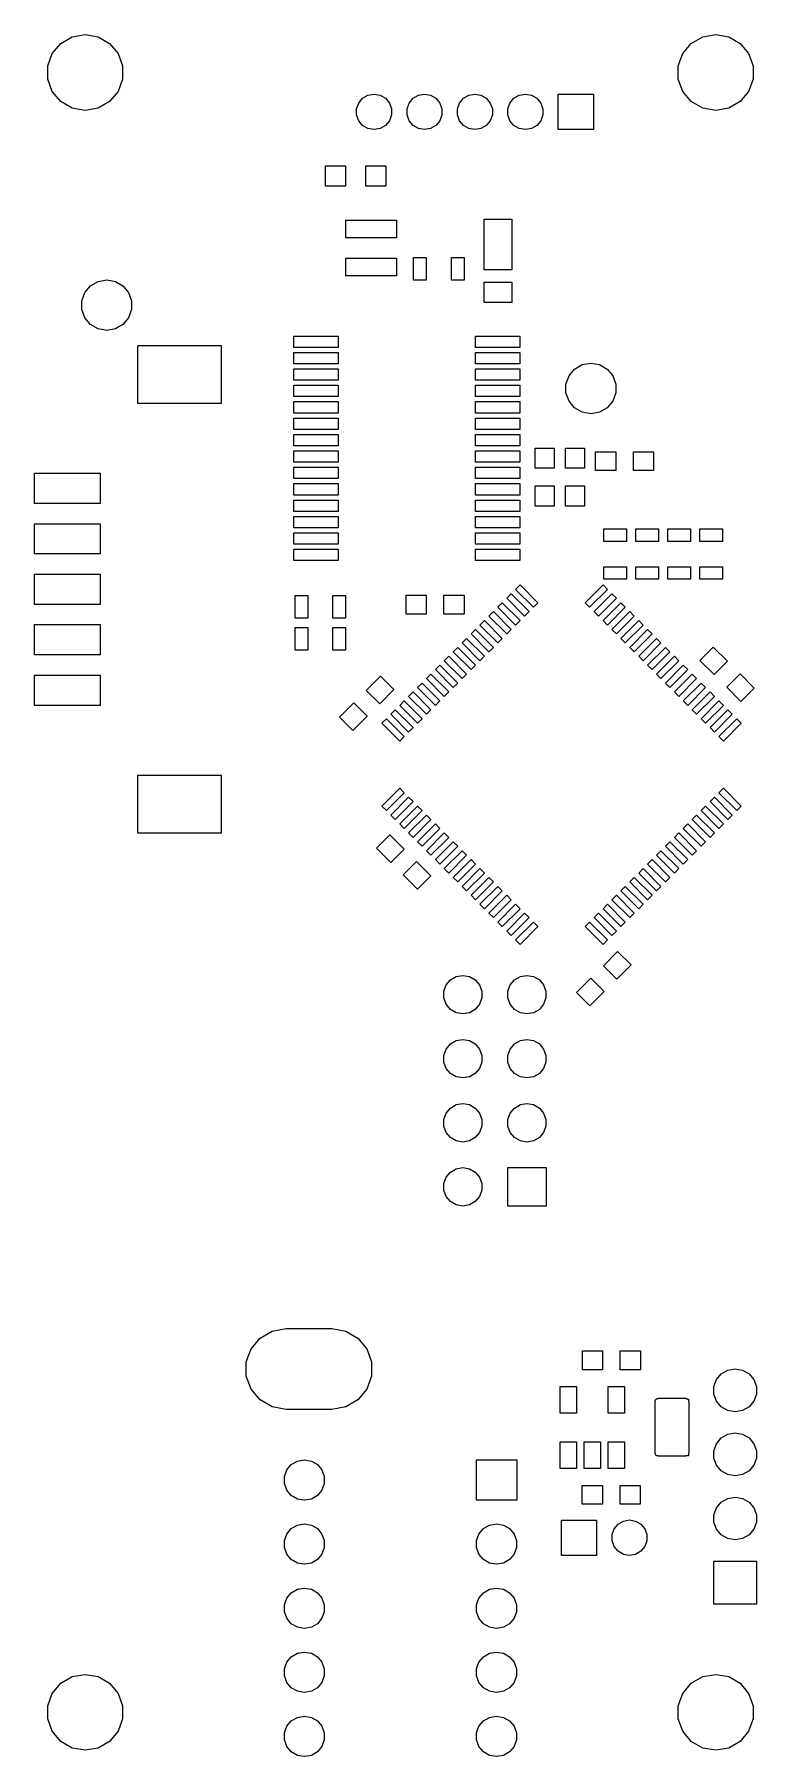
# Model space of a CAD drawing. Extents: x 100.5 to 129.1, y -169.3 to -101.
import ezdxf

# ---------------------------------------------------------------- set-up
doc = ezdxf.new("R2010")
doc.units = 0
doc.header["$MEASUREMENT"] = 0
doc.layers.add('BLACK', color=7, linetype='CONTINUOUS')

msp = doc.modelspace()

# ---------------------------------------------------------------- linework, layer by layer
at = {"layer": 'Black'}
for p, q in [((101.985, -101.085), (102.5, -100.994)), ((102.5, -100.994), (103.015, -101.085)), ((126.985, -101.085), (127.5, -100.994)), ((127.5, -100.994), (128.015, -101.085)), ((101.196, -101.747), (101.532, -101.347)), ((101.532, -101.347), (101.985, -101.085)), ((103.015, -101.085), (103.468, -101.347)), ((103.468, -101.347), (103.804, -101.747)), ((126.196, -101.747), (126.532, -101.347)), ((126.532, -101.347), (126.985, -101.085)), ((128.015, -101.085), (128.468, -101.347)), ((128.468, -101.347), (128.804, -101.747)), ((101.017, -102.239), (101.196, -101.747)), ((101.017, -102.761), (101.017, -102.239)), ((103.804, -101.747), (103.983, -102.239)), ((103.983, -102.239), (103.983, -102.761)), ((126.017, -102.239), (126.196, -101.747)), ((126.017, -102.761), (126.017, -102.239)), ((128.804, -101.747), (128.983, -102.239)), ((128.983, -102.239), (128.983, -102.761)), ((101.196, -103.253), (101.017, -102.761)), ((103.983, -102.761), (103.804, -103.253)), ((126.196, -103.253), (126.017, -102.761)), ((128.983, -102.761), (128.804, -103.253)), ((101.532, -103.653), (101.196, -103.253)), ((101.985, -103.915), (101.532, -103.653)), ((103.468, -103.653), (103.015, -103.915)), ((103.804, -103.253), (103.468, -103.653)), ((113.261, -103.942), (113.344, -103.713)), ((113.344, -103.713), (113.501, -103.526)), ((113.501, -103.526), (113.713, -103.404)), ((113.713, -103.404), (113.953, -103.361)), ((113.953, -103.361), (114.193, -103.404)), ((114.193, -103.404), (114.405, -103.526)), ((114.405, -103.526), (114.562, -103.713)), ((114.562, -103.713), (114.645, -103.942)), ((115.261, -103.942), (115.344, -103.713)), ((115.344, -103.713), (115.501, -103.526)), ((115.501, -103.526), (115.713, -103.404)), ((115.713, -103.404), (115.953, -103.361)), ((115.953, -103.361), (116.193, -103.404)), ((116.193, -103.404), (116.405, -103.526)), ((116.405, -103.526), (116.562, -103.713)), ((116.562, -103.713), (116.645, -103.942)), ((117.261, -103.942), (117.344, -103.713)), ((117.344, -103.713), (117.501, -103.526)), ((117.501, -103.526), (117.713, -103.404)), ((117.713, -103.404), (117.953, -103.361)), ((117.953, -103.361), (118.193, -103.404)), ((118.193, -103.404), (118.405, -103.526)), ((118.405, -103.526), (118.562, -103.713)), ((118.562, -103.713), (118.645, -103.942)), ((119.261, -103.942), (119.344, -103.713)), ((119.344, -103.713), (119.501, -103.526)), ((119.501, -103.526), (119.713, -103.404)), ((119.713, -103.404), (119.953, -103.361)), ((119.953, -103.361), (120.193, -103.404)), ((120.193, -103.404), (120.405, -103.526)), ((120.405, -103.526), (120.562, -103.713)), ((120.562, -103.713), (120.645, -103.942)), ((121.253, -104.764), (121.253, -103.364)), ((121.253, -103.364), (122.653, -103.364)), ((122.653, -103.364), (122.653, -104.764)), ((126.532, -103.653), (126.196, -103.253)), ((126.985, -103.915), (126.532, -103.653)), ((128.468, -103.653), (128.015, -103.915)), ((128.804, -103.253), (128.468, -103.653)), ((102.5, -104.006), (101.985, -103.915)), ((103.015, -103.915), (102.5, -104.006)), ((113.261, -104.186), (113.261, -103.942)), ((113.344, -104.415), (113.261, -104.186)), ((113.501, -104.602), (113.344, -104.415)), ((114.562, -104.415), (114.405, -104.602)), ((114.645, -104.186), (114.562, -104.415)), ((114.645, -103.942), (114.645, -104.186)), ((115.261, -104.186), (115.261, -103.942)), ((115.344, -104.415), (115.261, -104.186)), ((115.501, -104.602), (115.344, -104.415)), ((116.562, -104.415), (116.405, -104.602)), ((116.645, -104.186), (116.562, -104.415)), ((116.645, -103.942), (116.645, -104.186)), ((117.261, -104.186), (117.261, -103.942)), ((117.344, -104.415), (117.261, -104.186)), ((117.501, -104.602), (117.344, -104.415)), ((118.562, -104.415), (118.405, -104.602)), ((118.645, -104.186), (118.562, -104.415)), ((118.645, -103.942), (118.645, -104.186)), ((119.261, -104.186), (119.261, -103.942)), ((119.344, -104.415), (119.261, -104.186)), ((119.501, -104.602), (119.344, -104.415)), ((120.562, -104.415), (120.405, -104.602)), ((120.645, -104.186), (120.562, -104.415)), ((120.645, -103.942), (120.645, -104.186)), ((127.5, -104.006), (126.985, -103.915)), ((128.015, -103.915), (127.5, -104.006)), ((113.713, -104.724), (113.501, -104.602)), ((113.953, -104.767), (113.713, -104.724)), ((114.193, -104.724), (113.953, -104.767)), ((114.405, -104.602), (114.193, -104.724)), ((115.713, -104.724), (115.501, -104.602)), ((115.953, -104.767), (115.713, -104.724)), ((116.193, -104.724), (115.953, -104.767)), ((116.405, -104.602), (116.193, -104.724)), ((117.713, -104.724), (117.501, -104.602)), ((117.953, -104.767), (117.713, -104.724)), ((118.193, -104.724), (117.953, -104.767)), ((118.405, -104.602), (118.193, -104.724)), ((119.713, -104.724), (119.501, -104.602)), ((119.953, -104.767), (119.713, -104.724)), ((120.193, -104.724), (119.953, -104.767)), ((120.405, -104.602), (120.193, -104.724)), ((122.653, -104.764), (121.253, -104.764)), ((112.022, -107.004), (112.022, -106.204)), ((112.022, -106.204), (112.822, -106.204)), ((112.822, -106.204), (112.822, -107.004)), ((113.622, -107.004), (113.622, -106.204)), ((113.622, -106.204), (114.422, -106.204)), ((114.422, -106.204), (114.422, -107.004)), ((112.822, -107.004), (112.022, -107.004)), ((114.422, -107.004), (113.622, -107.004)), ((112.84, -109.061), (112.84, -108.361)), ((112.84, -108.361), (114.84, -108.361)), ((114.84, -108.361), (114.84, -109.061)), ((118.323, -110.319), (118.323, -108.319)), ((118.323, -108.319), (119.423, -108.319)), ((119.423, -108.319), (119.423, -110.319)), ((114.84, -109.061), (112.84, -109.061)), ((112.84, -110.561), (112.84, -109.861)), ((112.84, -109.861), (114.84, -109.861)), ((114.84, -109.861), (114.84, -110.561)), ((115.524, -110.737), (115.524, -109.837)), ((115.524, -109.837), (116.024, -109.837)), ((116.024, -109.837), (116.024, -110.737)), ((117.024, -110.737), (117.024, -109.837)), ((117.024, -109.837), (117.524, -109.837)), ((117.524, -109.837), (117.524, -110.737)), ((114.84, -110.561), (112.84, -110.561)), ((119.423, -110.319), (118.323, -110.319)), ((102.364, -111.551), (102.484, -111.223)), ((102.484, -111.223), (102.708, -110.956)), ((102.708, -110.956), (103.01, -110.782)), ((103.01, -110.782), (103.353, -110.721)), ((103.353, -110.721), (103.696, -110.782)), ((103.696, -110.782), (103.998, -110.956)), ((103.998, -110.956), (104.222, -111.223)), ((104.222, -111.223), (104.342, -111.551)), ((116.024, -110.737), (115.524, -110.737)), ((117.524, -110.737), (117.024, -110.737)), ((118.323, -111.619), (118.323, -110.819)), ((118.323, -110.819), (119.423, -110.819)), ((119.423, -110.819), (119.423, -111.619)), ((102.364, -111.899), (102.364, -111.551)), ((102.484, -112.227), (102.364, -111.899)), ((104.342, -111.899), (104.222, -112.227)), ((104.342, -111.551), (104.342, -111.899)), ((119.423, -111.619), (118.323, -111.619)), ((102.708, -112.494), (102.484, -112.227)), ((103.01, -112.668), (102.708, -112.494)), ((103.998, -112.494), (103.696, -112.668)), ((104.222, -112.227), (103.998, -112.494)), ((103.353, -112.729), (103.01, -112.668)), ((103.696, -112.668), (103.353, -112.729)), ((110.779, -113.399), (110.779, -112.949)), ((110.779, -112.949), (112.529, -112.949)), ((112.529, -112.949), (112.529, -113.399)), ((117.979, -113.399), (117.979, -112.949)), ((117.979, -112.949), (119.729, -112.949)), ((119.729, -112.949), (119.729, -113.399)), ((104.587, -115.617), (104.587, -113.317)), ((104.587, -113.317), (107.887, -113.317)), ((107.887, -113.317), (107.887, -115.617)), ((112.529, -113.399), (110.779, -113.399)), ((110.779, -114.049), (110.779, -113.599)), ((110.779, -113.599), (112.529, -113.599)), ((112.529, -113.599), (112.529, -114.049)), ((119.729, -113.399), (117.979, -113.399)), ((117.979, -114.049), (117.979, -113.599)), ((117.979, -113.599), (119.729, -113.599)), ((119.729, -113.599), (119.729, -114.049)), ((112.529, -114.049), (110.779, -114.049)), ((110.779, -114.699), (110.779, -114.249)), ((110.779, -114.249), (112.529, -114.249)), ((112.529, -114.249), (112.529, -114.699)), ((119.729, -114.049), (117.979, -114.049)), ((117.979, -114.699), (117.979, -114.249)), ((117.979, -114.249), (119.729, -114.249)), ((119.729, -114.249), (119.729, -114.699)), ((121.564, -114.851), (121.684, -114.523)), ((121.684, -114.523), (121.908, -114.256)), ((121.908, -114.256), (122.21, -114.082)), ((122.21, -114.082), (122.553, -114.021)), ((122.553, -114.021), (122.896, -114.082)), ((122.896, -114.082), (123.198, -114.256)), ((123.198, -114.256), (123.422, -114.523)), ((123.422, -114.523), (123.542, -114.851)), ((112.529, -114.699), (110.779, -114.699)), ((110.779, -115.349), (110.779, -114.899)), ((110.779, -114.899), (112.529, -114.899)), ((112.529, -115.349), (110.779, -115.349)), ((112.529, -114.899), (112.529, -115.349)), ((119.729, -114.699), (117.979, -114.699)), ((117.979, -115.349), (117.979, -114.899)), ((117.979, -114.899), (119.729, -114.899)), ((119.729, -115.349), (117.979, -115.349)), ((119.729, -114.899), (119.729, -115.349)), ((121.564, -115.199), (121.564, -114.851)), ((121.684, -115.527), (121.564, -115.199)), ((123.542, -115.199), (123.422, -115.527)), ((123.542, -114.851), (123.542, -115.199)), ((107.887, -115.617), (104.587, -115.617)), ((110.779, -115.999), (110.779, -115.549)), ((110.779, -115.549), (112.529, -115.549)), ((112.529, -115.999), (110.779, -115.999)), ((112.529, -115.549), (112.529, -115.999)), ((117.979, -115.999), (117.979, -115.549)), ((117.979, -115.549), (119.729, -115.549)), ((119.729, -115.999), (117.979, -115.999)), ((119.729, -115.549), (119.729, -115.999)), ((121.908, -115.794), (121.684, -115.527)), ((122.21, -115.968), (121.908, -115.794)), ((122.553, -116.029), (122.21, -115.968)), ((122.896, -115.968), (122.553, -116.029)), ((123.198, -115.794), (122.896, -115.968)), ((123.422, -115.527), (123.198, -115.794)), ((110.779, -116.649), (110.779, -116.199)), ((110.779, -116.199), (112.529, -116.199)), ((112.529, -116.649), (110.779, -116.649)), ((112.529, -116.199), (112.529, -116.649)), ((117.979, -116.649), (117.979, -116.199)), ((117.979, -116.199), (119.729, -116.199)), ((119.729, -116.649), (117.979, -116.649)), ((119.729, -116.199), (119.729, -116.649)), ((110.779, -117.299), (110.779, -116.849)), ((110.779, -116.849), (112.529, -116.849)), ((112.529, -117.299), (110.779, -117.299)), ((112.529, -116.849), (112.529, -117.299)), ((117.979, -117.299), (117.979, -116.849)), ((117.979, -116.849), (119.729, -116.849)), ((119.729, -117.299), (117.979, -117.299)), ((119.729, -116.849), (119.729, -117.299)), ((120.34, -118.192), (120.34, -117.392)), ((120.34, -117.392), (121.09, -117.392)), ((121.09, -117.392), (121.09, -118.192)), ((121.546, -118.192), (121.546, -117.392)), ((121.546, -117.392), (122.296, -117.392)), ((122.296, -117.392), (122.296, -118.192)), ((110.779, -117.949), (110.779, -117.499)), ((110.779, -117.499), (112.529, -117.499)), ((112.529, -117.949), (110.779, -117.949)), ((112.529, -117.499), (112.529, -117.949)), ((117.979, -117.949), (117.979, -117.499)), ((117.979, -117.499), (119.729, -117.499)), ((119.729, -117.949), (117.979, -117.949)), ((119.729, -117.499), (119.729, -117.949)), ((122.74, -118.282), (122.74, -117.532)), ((122.74, -117.532), (123.54, -117.532)), ((123.54, -117.532), (123.54, -118.282)), ((124.24, -118.282), (124.24, -117.532)), ((124.24, -117.532), (125.04, -117.532)), ((125.04, -117.532), (125.04, -118.282)), ((100.487, -119.587), (100.487, -118.387)), ((100.487, -118.387), (103.087, -118.387)), ((103.087, -118.387), (103.087, -119.587)), ((110.779, -118.599), (110.779, -118.149)), ((110.779, -118.149), (112.529, -118.149)), ((112.529, -118.599), (110.779, -118.599)), ((112.529, -118.149), (112.529, -118.599)), ((117.979, -118.599), (117.979, -118.149)), ((117.979, -118.149), (119.729, -118.149)), ((119.729, -118.599), (117.979, -118.599)), ((119.729, -118.149), (119.729, -118.599)), ((121.09, -118.192), (120.34, -118.192)), ((122.296, -118.192), (121.546, -118.192)), ((123.54, -118.282), (122.74, -118.282)), ((125.04, -118.282), (124.24, -118.282)), ((110.779, -119.249), (110.779, -118.799)), ((110.779, -118.799), (112.529, -118.799)), ((112.529, -119.249), (110.779, -119.249)), ((110.779, -119.899), (110.779, -119.449)), ((110.779, -119.449), (112.529, -119.449)), ((112.529, -118.799), (112.529, -119.249)), ((112.529, -119.449), (112.529, -119.899)), ((117.979, -119.249), (117.979, -118.799)), ((117.979, -118.799), (119.729, -118.799)), ((119.729, -119.249), (117.979, -119.249)), ((117.979, -119.899), (117.979, -119.449)), ((117.979, -119.449), (119.729, -119.449)), ((119.729, -118.799), (119.729, -119.249)), ((119.729, -119.449), (119.729, -119.899)), ((120.34, -119.692), (120.34, -118.892)), ((120.34, -118.892), (121.09, -118.892)), ((121.09, -118.892), (121.09, -119.692)), ((121.546, -119.692), (121.546, -118.892)), ((121.546, -118.892), (122.296, -118.892)), ((122.296, -118.892), (122.296, -119.692)), ((103.087, -119.587), (100.487, -119.587)), ((112.529, -119.899), (110.779, -119.899)), ((110.779, -120.549), (110.779, -120.099)), ((110.779, -120.099), (112.529, -120.099)), ((112.529, -120.099), (112.529, -120.549)), ((119.729, -119.899), (117.979, -119.899)), ((117.979, -120.549), (117.979, -120.099)), ((117.979, -120.099), (119.729, -120.099)), ((119.729, -120.099), (119.729, -120.549)), ((121.09, -119.692), (120.34, -119.692)), ((122.296, -119.692), (121.546, -119.692)), ((100.487, -121.587), (100.487, -120.387)), ((100.487, -120.387), (103.087, -120.387)), ((103.087, -120.387), (103.087, -121.587)), ((112.529, -120.549), (110.779, -120.549)), ((110.779, -121.199), (110.779, -120.749)), ((110.779, -120.749), (112.529, -120.749)), ((112.529, -120.749), (112.529, -121.199)), ((119.729, -120.549), (117.979, -120.549)), ((117.979, -121.199), (117.979, -120.749)), ((117.979, -120.749), (119.729, -120.749)), ((119.729, -120.749), (119.729, -121.199)), ((123.059, -121.09), (123.059, -120.59)), ((123.059, -120.59), (123.959, -120.59)), ((123.959, -120.59), (123.959, -121.09)), ((124.329, -121.09), (124.329, -120.59)), ((124.329, -120.59), (125.229, -120.59)), ((125.229, -120.59), (125.229, -121.09)), ((125.599, -121.09), (125.599, -120.59)), ((125.599, -120.59), (126.499, -120.59)), ((126.499, -120.59), (126.499, -121.09)), ((126.869, -121.09), (126.869, -120.59)), ((126.869, -120.59), (127.769, -120.59)), ((127.769, -120.59), (127.769, -121.09)), ((112.529, -121.199), (110.779, -121.199)), ((110.779, -121.849), (110.779, -121.399)), ((110.779, -121.399), (112.529, -121.399)), ((112.529, -121.399), (112.529, -121.849)), ((119.729, -121.199), (117.979, -121.199)), ((117.979, -121.849), (117.979, -121.399)), ((117.979, -121.399), (119.729, -121.399)), ((119.729, -121.399), (119.729, -121.849)), ((123.959, -121.09), (123.059, -121.09)), ((125.229, -121.09), (124.329, -121.09)), ((126.499, -121.09), (125.599, -121.09)), ((127.769, -121.09), (126.869, -121.09)), ((103.087, -121.587), (100.487, -121.587)), ((112.529, -121.849), (110.779, -121.849)), ((119.729, -121.849), (117.979, -121.849)), ((123.059, -122.59), (123.059, -122.09)), ((123.059, -122.09), (123.959, -122.09)), ((123.959, -122.09), (123.959, -122.59)), ((124.329, -122.59), (124.329, -122.09)), ((124.329, -122.09), (125.229, -122.09)), ((125.229, -122.09), (125.229, -122.59)), ((125.599, -122.59), (125.599, -122.09)), ((125.599, -122.09), (126.499, -122.09)), ((126.499, -122.09), (126.499, -122.59)), ((126.869, -122.59), (126.869, -122.09)), ((126.869, -122.09), (127.769, -122.09)), ((127.769, -122.09), (127.769, -122.59)), ((100.487, -123.587), (100.487, -122.387)), ((100.487, -122.387), (103.087, -122.387)), ((103.087, -122.387), (103.087, -123.587)), ((119.568, -122.99), (119.745, -122.813)), ((119.745, -122.813), (120.452, -123.52)), ((122.326, -123.52), (123.033, -122.813)), ((123.033, -122.813), (123.209, -122.99)), ((123.959, -122.59), (123.059, -122.59)), ((125.229, -122.59), (124.329, -122.59)), ((126.499, -122.59), (125.599, -122.59)), ((127.769, -122.59), (126.869, -122.59)), ((110.825, -124.135), (110.825, -123.235)), ((110.825, -123.235), (111.325, -123.235)), ((111.325, -123.235), (111.325, -124.135)), ((112.325, -124.135), (112.325, -123.235)), ((112.325, -123.235), (112.825, -123.235)), ((112.825, -123.235), (112.825, -124.135)), ((115.222, -123.972), (115.222, -123.222)), ((115.222, -123.222), (116.022, -123.222)), ((116.022, -123.222), (116.022, -123.972)), ((116.722, -123.972), (116.722, -123.222)), ((116.722, -123.222), (117.522, -123.222)), ((117.522, -123.222), (117.522, -123.972)), ((118.861, -123.697), (119.037, -123.52)), ((119.037, -123.52), (119.745, -124.227)), ((119.214, -123.343), (119.391, -123.166)), ((119.921, -124.05), (119.214, -123.343)), ((119.391, -123.166), (120.098, -123.873)), ((120.275, -123.697), (119.568, -122.99)), ((120.452, -123.52), (120.275, -123.697)), ((122.502, -123.697), (122.326, -123.52)), ((123.209, -122.99), (122.502, -123.697)), ((122.679, -123.873), (123.386, -123.166)), ((123.563, -123.343), (122.856, -124.05)), ((123.033, -124.227), (123.74, -123.52)), ((123.386, -123.166), (123.563, -123.343)), ((123.74, -123.52), (123.917, -123.697)), ((103.087, -123.587), (100.487, -123.587)), ((111.325, -124.135), (110.825, -124.135)), ((112.825, -124.135), (112.325, -124.135)), ((116.022, -123.972), (115.222, -123.972)), ((117.522, -123.972), (116.722, -123.972)), ((118.154, -124.404), (118.33, -124.227)), ((118.33, -124.227), (119.037, -124.934)), ((118.507, -124.05), (118.684, -123.873)), ((119.214, -124.757), (118.507, -124.05)), ((118.684, -123.873), (119.391, -124.581)), ((119.568, -124.404), (118.861, -123.697)), ((119.745, -124.227), (119.568, -124.404)), ((120.098, -123.873), (119.921, -124.05)), ((122.856, -124.05), (122.679, -123.873)), ((123.209, -124.404), (123.033, -124.227)), ((123.917, -123.697), (123.209, -124.404)), ((123.386, -124.581), (124.093, -123.873)), ((124.27, -124.05), (123.563, -124.757)), ((123.74, -124.934), (124.447, -124.227)), ((124.093, -123.873), (124.27, -124.05)), ((124.447, -124.227), (124.624, -124.404)), ((100.487, -125.587), (100.487, -124.387)), ((100.487, -124.387), (103.087, -124.387)), ((103.087, -124.387), (103.087, -125.587)), ((110.825, -125.405), (110.825, -124.505)), ((110.825, -124.505), (111.325, -124.505)), ((111.325, -124.505), (111.325, -125.405)), ((112.325, -125.405), (112.325, -124.505)), ((112.325, -124.505), (112.825, -124.505)), ((112.825, -124.505), (112.825, -125.405)), ((117.8, -124.757), (117.977, -124.581)), ((118.507, -125.464), (117.8, -124.757)), ((117.977, -124.581), (118.684, -125.288)), ((118.861, -125.111), (118.154, -124.404)), ((119.391, -124.581), (119.214, -124.757)), ((123.563, -124.757), (123.386, -124.581)), ((124.624, -124.404), (123.917, -125.111)), ((124.093, -125.288), (124.8, -124.581)), ((124.977, -124.757), (124.27, -125.464)), ((124.8, -124.581), (124.977, -124.757)), ((103.087, -125.587), (100.487, -125.587)), ((111.325, -125.405), (110.825, -125.405)), ((112.825, -125.405), (112.325, -125.405)), ((117.093, -125.464), (117.27, -125.288)), ((117.8, -126.172), (117.093, -125.464)), ((117.27, -125.288), (117.977, -125.995)), ((117.446, -125.111), (117.623, -124.934)), ((118.154, -125.818), (117.446, -125.111)), ((117.623, -124.934), (118.33, -125.641)), ((118.684, -125.288), (118.507, -125.464)), ((119.037, -124.934), (118.861, -125.111)), ((123.917, -125.111), (123.74, -124.934)), ((124.27, -125.464), (124.093, -125.288)), ((124.447, -125.641), (125.154, -124.934)), ((125.331, -125.111), (124.624, -125.818)), ((124.8, -125.995), (125.508, -125.288)), ((125.684, -125.464), (124.977, -126.172)), ((125.154, -124.934), (125.331, -125.111)), ((125.508, -125.288), (125.684, -125.464)), ((126.876, -125.804), (127.406, -125.274)), ((127.406, -125.274), (127.972, -125.84)), ((116.386, -126.172), (116.563, -125.995)), ((117.093, -126.879), (116.386, -126.172)), ((116.563, -125.995), (117.27, -126.702)), ((116.739, -125.818), (116.916, -125.641)), ((117.446, -126.525), (116.739, -125.818)), ((116.916, -125.641), (117.623, -126.348)), ((117.977, -125.995), (117.8, -126.172)), ((118.33, -125.641), (118.154, -125.818)), ((124.624, -125.818), (124.447, -125.641)), ((124.977, -126.172), (124.8, -125.995)), ((125.154, -126.348), (125.861, -125.641)), ((126.038, -125.818), (125.331, -126.525)), ((125.508, -126.702), (126.215, -125.995)), ((126.391, -126.172), (125.684, -126.879)), ((125.861, -125.641), (126.038, -125.818)), ((126.215, -125.995), (126.391, -126.172)), ((127.441, -126.37), (126.876, -125.804)), ((127.972, -125.84), (127.441, -126.37)), ((100.487, -127.587), (100.487, -126.387)), ((100.487, -126.387), (103.087, -126.387)), ((103.087, -126.387), (103.087, -127.587)), ((113.647, -126.995), (114.213, -126.43)), ((114.743, -126.96), (114.178, -127.526)), ((114.213, -126.43), (114.743, -126.96)), ((115.679, -126.879), (115.855, -126.702)), ((116.386, -127.586), (115.679, -126.879)), ((115.855, -126.702), (116.563, -127.409)), ((116.032, -126.525), (116.209, -126.348)), ((116.739, -127.232), (116.032, -126.525)), ((116.209, -126.348), (116.916, -127.055)), ((117.27, -126.702), (117.093, -126.879)), ((117.623, -126.348), (117.446, -126.525)), ((125.331, -126.525), (125.154, -126.348)), ((125.684, -126.879), (125.508, -126.702)), ((125.861, -127.055), (126.568, -126.348)), ((126.745, -126.525), (126.038, -127.232)), ((126.215, -127.409), (126.922, -126.702)), ((127.098, -126.879), (126.391, -127.586)), ((126.568, -126.348), (126.745, -126.525)), ((126.922, -126.702), (127.098, -126.879)), ((127.936, -126.865), (128.467, -126.335)), ((128.502, -127.431), (127.936, -126.865)), ((128.467, -126.335), (129.032, -126.901)), ((129.032, -126.901), (128.502, -127.431)), ((103.087, -127.587), (100.487, -127.587)), ((112.587, -128.056), (113.152, -127.49)), ((113.152, -127.49), (113.683, -128.021)), ((114.178, -127.526), (113.647, -126.995)), ((114.972, -127.586), (115.148, -127.409)), ((115.679, -128.293), (114.972, -127.586)), ((115.148, -127.409), (115.855, -128.116)), ((115.325, -127.232), (115.502, -127.055)), ((116.032, -127.939), (115.325, -127.232)), ((115.502, -127.055), (116.209, -127.763)), ((116.563, -127.409), (116.386, -127.586)), ((116.916, -127.055), (116.739, -127.232)), ((126.038, -127.232), (125.861, -127.055)), ((126.391, -127.586), (126.215, -127.409)), ((126.568, -127.763), (127.275, -127.055)), ((127.452, -127.232), (126.745, -127.939)), ((126.922, -128.116), (127.629, -127.409)), ((127.806, -127.586), (127.098, -128.293)), ((127.275, -127.055), (127.452, -127.232)), ((127.629, -127.409), (127.806, -127.586)), ((113.117, -128.586), (112.587, -128.056)), ((113.683, -128.021), (113.117, -128.586)), ((114.265, -128.293), (114.441, -128.116)), ((114.972, -129), (114.265, -128.293)), ((114.441, -128.116), (115.148, -128.823)), ((114.618, -127.939), (114.795, -127.763)), ((115.325, -128.646), (114.618, -127.939)), ((114.795, -127.763), (115.502, -128.47)), ((115.855, -128.116), (115.679, -128.293)), ((116.209, -127.763), (116.032, -127.939)), ((126.745, -127.939), (126.568, -127.763)), ((127.098, -128.293), (126.922, -128.116)), ((127.275, -128.47), (127.982, -127.763)), ((128.159, -127.939), (127.452, -128.646)), ((127.629, -128.823), (128.336, -128.116)), ((128.513, -128.293), (127.806, -129)), ((127.982, -127.763), (128.159, -127.939)), ((128.336, -128.116), (128.513, -128.293)), ((115.148, -128.823), (114.972, -129)), ((115.502, -128.47), (115.325, -128.646)), ((127.452, -128.646), (127.275, -128.47)), ((127.806, -129), (127.629, -128.823)), ((104.587, -132.657), (104.587, -130.357)), ((104.587, -130.357), (107.887, -130.357)), ((107.887, -130.357), (107.887, -132.657)), ((114.265, -131.581), (114.972, -130.874)), ((115.148, -131.051), (114.441, -131.758)), ((114.972, -130.874), (115.148, -131.051)), ((127.629, -131.051), (127.806, -130.874)), ((128.336, -131.758), (127.629, -131.051)), ((127.806, -130.874), (128.513, -131.581)), ((114.441, -131.758), (114.265, -131.581)), ((114.618, -131.934), (115.325, -131.227)), ((115.502, -131.404), (114.795, -132.111)), ((114.972, -132.288), (115.679, -131.581)), ((115.325, -131.227), (115.502, -131.404)), ((115.679, -131.581), (115.855, -131.758)), ((126.922, -131.758), (127.098, -131.581)), ((127.098, -131.581), (127.806, -132.288)), ((127.275, -131.404), (127.452, -131.227)), ((127.982, -132.111), (127.275, -131.404)), ((127.452, -131.227), (128.159, -131.934)), ((128.513, -131.581), (128.336, -131.758)), ((114.795, -132.111), (114.618, -131.934)), ((115.148, -132.465), (114.972, -132.288)), ((115.855, -131.758), (115.148, -132.465)), ((115.325, -132.642), (116.032, -131.934)), ((116.209, -132.111), (115.502, -132.818)), ((115.679, -132.995), (116.386, -132.288)), ((116.032, -131.934), (116.209, -132.111)), ((116.386, -132.288), (116.563, -132.465)), ((126.215, -132.465), (126.391, -132.288)), ((126.391, -132.288), (127.098, -132.995)), ((126.568, -132.111), (126.745, -131.934)), ((127.275, -132.818), (126.568, -132.111)), ((126.745, -131.934), (127.452, -132.642)), ((127.629, -132.465), (126.922, -131.758)), ((127.806, -132.288), (127.629, -132.465)), ((128.159, -131.934), (127.982, -132.111)), ((107.887, -132.657), (104.587, -132.657)), ((114.047, -133.246), (114.577, -132.716)), ((114.577, -132.716), (115.143, -133.282)), ((115.502, -132.818), (115.325, -132.642)), ((115.855, -133.172), (115.679, -132.995)), ((116.563, -132.465), (115.855, -133.172)), ((116.032, -133.349), (116.739, -132.642)), ((116.916, -132.818), (116.209, -133.525)), ((116.386, -133.702), (117.093, -132.995)), ((116.739, -132.642), (116.916, -132.818)), ((117.093, -132.995), (117.27, -133.172)), ((125.508, -133.172), (125.684, -132.995)), ((125.684, -132.995), (126.391, -133.702)), ((125.861, -132.818), (126.038, -132.642)), ((126.568, -133.525), (125.861, -132.818)), ((126.038, -132.642), (126.745, -133.349)), ((126.922, -133.172), (126.215, -132.465)), ((127.098, -132.995), (126.922, -133.172)), ((127.452, -132.642), (127.275, -132.818)), ((114.613, -133.812), (114.047, -133.246)), ((115.143, -133.282), (114.613, -133.812)), ((115.108, -134.307), (115.638, -133.777)), ((115.638, -133.777), (116.204, -134.343)), ((116.209, -133.525), (116.032, -133.349)), ((116.563, -133.879), (116.386, -133.702)), ((117.27, -133.172), (116.563, -133.879)), ((116.739, -134.056), (117.446, -133.349)), ((117.623, -133.525), (116.916, -134.233)), ((117.093, -134.409), (117.8, -133.702)), ((117.446, -133.349), (117.623, -133.525)), ((117.8, -133.702), (117.977, -133.879)), ((124.8, -133.879), (124.977, -133.702)), ((124.977, -133.702), (125.684, -134.409)), ((125.154, -133.525), (125.331, -133.349)), ((125.861, -134.233), (125.154, -133.525)), ((125.331, -133.349), (126.038, -134.056)), ((126.215, -133.879), (125.508, -133.172)), ((126.391, -133.702), (126.215, -133.879)), ((126.745, -133.349), (126.568, -133.525)), ((115.674, -134.873), (115.108, -134.307)), ((116.204, -134.343), (115.674, -134.873)), ((116.916, -134.233), (116.739, -134.056)), ((117.27, -134.586), (117.093, -134.409)), ((117.977, -133.879), (117.27, -134.586)), ((117.446, -134.763), (118.154, -134.056)), ((118.33, -134.233), (117.623, -134.94)), ((117.8, -135.116), (118.507, -134.409)), ((118.154, -134.056), (118.33, -134.233)), ((118.507, -134.409), (118.684, -134.586)), ((124.093, -134.586), (124.27, -134.409)), ((124.27, -134.409), (124.977, -135.116)), ((124.447, -134.233), (124.624, -134.056)), ((125.154, -134.94), (124.447, -134.233)), ((124.624, -134.056), (125.331, -134.763)), ((125.508, -134.586), (124.8, -133.879)), ((125.684, -134.409), (125.508, -134.586)), ((126.038, -134.056), (125.861, -134.233)), ((117.623, -134.94), (117.446, -134.763)), ((117.977, -135.293), (117.8, -135.116)), ((118.684, -134.586), (117.977, -135.293)), ((118.154, -135.47), (118.861, -134.763)), ((119.037, -134.94), (118.33, -135.647)), ((118.507, -135.824), (119.214, -135.116)), ((118.861, -134.763), (119.037, -134.94)), ((119.214, -135.116), (119.391, -135.293)), ((123.386, -135.293), (123.563, -135.116)), ((123.563, -135.116), (124.27, -135.824)), ((123.74, -134.94), (123.917, -134.763)), ((124.447, -135.647), (123.74, -134.94)), ((123.917, -134.763), (124.624, -135.47)), ((124.8, -135.293), (124.093, -134.586)), ((124.977, -135.116), (124.8, -135.293)), ((125.331, -134.763), (125.154, -134.94)), ((118.33, -135.647), (118.154, -135.47)), ((118.684, -136), (118.507, -135.824)), ((119.391, -135.293), (118.684, -136)), ((118.861, -136.177), (119.568, -135.47)), ((119.745, -135.647), (119.037, -136.354)), ((119.214, -136.531), (119.921, -135.824)), ((119.568, -135.47), (119.745, -135.647)), ((119.921, -135.824), (120.098, -136)), ((122.679, -136), (122.856, -135.824)), ((122.856, -135.824), (123.563, -136.531)), ((123.033, -135.647), (123.209, -135.47)), ((123.74, -136.354), (123.033, -135.647)), ((123.209, -135.47), (123.917, -136.177)), ((124.093, -136), (123.386, -135.293)), ((124.27, -135.824), (124.093, -136)), ((124.624, -135.47), (124.447, -135.647)), ((119.037, -136.354), (118.861, -136.177)), ((120.098, -136), (119.391, -136.707)), ((119.568, -136.884), (120.275, -136.177)), ((120.452, -136.354), (119.745, -137.061)), ((120.275, -136.177), (120.452, -136.354)), ((122.326, -136.354), (122.502, -136.177)), ((123.033, -137.061), (122.326, -136.354)), ((122.502, -136.177), (123.209, -136.884)), ((123.386, -136.707), (122.679, -136)), ((123.917, -136.177), (123.74, -136.354)), ((119.391, -136.707), (119.214, -136.531)), ((119.745, -137.061), (119.568, -136.884)), ((123.209, -136.884), (123.033, -137.061)), ((123.563, -136.531), (123.386, -136.707)), ((123.047, -137.905), (123.613, -137.339)), ((124.143, -137.869), (123.577, -138.435)), ((123.613, -137.339), (124.143, -137.869)), ((116.814, -138.67), (116.985, -138.467)), ((116.985, -138.467), (117.215, -138.334)), ((117.215, -138.334), (117.477, -138.288)), ((117.477, -138.288), (117.738, -138.334)), ((117.738, -138.334), (117.968, -138.467)), ((117.968, -138.467), (118.139, -138.67)), ((119.354, -138.67), (119.525, -138.467)), ((119.525, -138.467), (119.755, -138.334)), ((119.755, -138.334), (120.016, -138.288)), ((120.016, -138.288), (120.278, -138.334)), ((120.278, -138.334), (120.508, -138.467)), ((120.508, -138.467), (120.679, -138.67)), ((121.986, -138.966), (122.552, -138.4)), ((122.552, -138.4), (123.082, -138.93)), ((123.577, -138.435), (123.047, -137.905)), ((116.723, -138.92), (116.814, -138.67)), ((116.723, -139.185), (116.723, -138.92)), ((116.814, -139.435), (116.723, -139.185)), ((118.139, -138.67), (118.23, -138.92)), ((118.23, -139.185), (118.139, -139.435)), ((118.23, -138.92), (118.23, -139.185)), ((119.263, -138.92), (119.354, -138.67)), ((119.263, -139.185), (119.263, -138.92)), ((119.354, -139.435), (119.263, -139.185)), ((120.679, -138.67), (120.77, -138.92)), ((120.77, -139.185), (120.679, -139.435)), ((120.77, -138.92), (120.77, -139.185)), ((122.516, -139.496), (121.986, -138.966)), ((123.082, -138.93), (122.516, -139.496)), ((116.985, -139.638), (116.814, -139.435)), ((117.215, -139.771), (116.985, -139.638)), ((117.477, -139.817), (117.215, -139.771)), ((117.738, -139.771), (117.477, -139.817)), ((117.968, -139.638), (117.738, -139.771)), ((118.139, -139.435), (117.968, -139.638)), ((119.525, -139.638), (119.354, -139.435)), ((119.755, -139.771), (119.525, -139.638)), ((120.016, -139.817), (119.755, -139.771)), ((120.278, -139.771), (120.016, -139.817)), ((120.508, -139.638), (120.278, -139.771)), ((120.679, -139.435), (120.508, -139.638)), ((116.723, -141.46), (116.814, -141.21)), ((116.814, -141.21), (116.985, -141.007)), ((116.985, -141.007), (117.215, -140.874)), ((117.215, -140.874), (117.477, -140.828)), ((117.477, -140.828), (117.738, -140.874)), ((117.738, -140.874), (117.968, -141.007)), ((117.968, -141.007), (118.139, -141.21)), ((118.139, -141.21), (118.23, -141.46)), ((119.263, -141.46), (119.354, -141.21)), ((119.354, -141.21), (119.525, -141.007)), ((119.525, -141.007), (119.755, -140.874)), ((119.755, -140.874), (120.016, -140.828)), ((120.016, -140.828), (120.278, -140.874)), ((120.278, -140.874), (120.508, -141.007)), ((120.508, -141.007), (120.679, -141.21)), ((120.679, -141.21), (120.77, -141.46)), ((116.723, -141.725), (116.723, -141.46)), ((116.814, -141.975), (116.723, -141.725)), ((116.985, -142.178), (116.814, -141.975)), ((118.139, -141.975), (117.968, -142.178)), ((118.23, -141.725), (118.139, -141.975)), ((118.23, -141.46), (118.23, -141.725)), ((119.263, -141.725), (119.263, -141.46)), ((119.354, -141.975), (119.263, -141.725)), ((119.525, -142.178), (119.354, -141.975)), ((120.679, -141.975), (120.508, -142.178)), ((120.77, -141.725), (120.679, -141.975)), ((120.77, -141.46), (120.77, -141.725)), ((117.215, -142.311), (116.985, -142.178)), ((117.477, -142.357), (117.215, -142.311)), ((117.738, -142.311), (117.477, -142.357)), ((117.968, -142.178), (117.738, -142.311)), ((119.755, -142.311), (119.525, -142.178)), ((120.016, -142.357), (119.755, -142.311)), ((120.278, -142.311), (120.016, -142.357)), ((120.508, -142.178), (120.278, -142.311)), ((116.723, -144), (116.814, -143.75)), ((116.723, -144.265), (116.723, -144)), ((116.814, -143.75), (116.985, -143.547)), ((116.985, -143.547), (117.215, -143.414)), ((117.215, -143.414), (117.477, -143.368)), ((117.477, -143.368), (117.738, -143.414)), ((117.738, -143.414), (117.968, -143.547)), ((117.968, -143.547), (118.139, -143.75)), ((118.139, -143.75), (118.23, -144)), ((118.23, -144), (118.23, -144.265)), ((119.263, -144), (119.354, -143.75)), ((119.263, -144.265), (119.263, -144)), ((119.354, -143.75), (119.525, -143.547)), ((119.525, -143.547), (119.755, -143.414)), ((119.755, -143.414), (120.016, -143.368)), ((120.016, -143.368), (120.278, -143.414)), ((120.278, -143.414), (120.508, -143.547)), ((120.508, -143.547), (120.679, -143.75)), ((120.679, -143.75), (120.77, -144)), ((120.77, -144), (120.77, -144.265)), ((116.814, -144.515), (116.723, -144.265)), ((116.985, -144.718), (116.814, -144.515)), ((118.139, -144.515), (117.968, -144.718)), ((118.23, -144.265), (118.139, -144.515)), ((119.354, -144.515), (119.263, -144.265)), ((119.525, -144.718), (119.354, -144.515)), ((120.679, -144.515), (120.508, -144.718)), ((120.77, -144.265), (120.679, -144.515)), ((117.215, -144.851), (116.985, -144.718)), ((117.477, -144.897), (117.215, -144.851)), ((117.738, -144.851), (117.477, -144.897)), ((117.968, -144.718), (117.738, -144.851)), ((119.755, -144.851), (119.525, -144.718)), ((120.016, -144.897), (119.755, -144.851)), ((120.278, -144.851), (120.016, -144.897)), ((120.508, -144.718), (120.278, -144.851)), ((116.985, -146.087), (117.215, -145.954)), ((117.215, -145.954), (117.477, -145.908)), ((117.477, -145.908), (117.738, -145.954)), ((117.738, -145.954), (117.968, -146.087)), ((119.254, -147.434), (119.254, -145.91)), ((119.254, -145.91), (120.778, -145.91)), ((120.778, -145.91), (120.778, -147.434)), ((116.723, -146.54), (116.814, -146.29)), ((116.723, -146.805), (116.723, -146.54)), ((116.814, -146.29), (116.985, -146.087)), ((117.968, -146.087), (118.139, -146.29)), ((118.139, -146.29), (118.23, -146.54)), ((118.23, -146.54), (118.23, -146.805)), ((116.814, -147.055), (116.723, -146.805)), ((116.985, -147.258), (116.814, -147.055)), ((117.215, -147.391), (116.985, -147.258)), ((117.477, -147.437), (117.215, -147.391)), ((117.738, -147.391), (117.477, -147.437)), ((117.968, -147.258), (117.738, -147.391)), ((118.139, -147.055), (117.968, -147.258)), ((118.23, -146.805), (118.139, -147.055)), ((120.778, -147.434), (119.254, -147.434)), ((109.078, -153.092), (109.435, -152.666)), ((109.435, -152.666), (109.916, -152.388)), ((109.916, -152.388), (110.463, -152.292)), ((110.463, -152.292), (112.283, -152.292)), ((112.283, -152.292), (112.83, -152.388)), ((112.83, -152.388), (113.311, -152.666)), ((113.311, -152.666), (113.668, -153.092)), ((108.888, -153.614), (109.078, -153.092)), ((113.668, -153.092), (113.858, -153.614)), ((122.218, -153.92), (122.218, -153.17)), ((122.218, -153.17), (123.018, -153.17)), ((123.018, -153.17), (123.018, -153.92)), ((123.718, -153.92), (123.718, -153.17)), ((123.718, -153.17), (124.518, -153.17)), ((124.518, -153.17), (124.518, -153.92)), ((108.888, -154.17), (108.888, -153.614)), ((109.078, -154.692), (108.888, -154.17)), ((113.858, -154.17), (113.668, -154.692)), ((113.858, -153.614), (113.858, -154.17)), ((123.018, -153.92), (122.218, -153.92)), ((124.518, -153.92), (123.718, -153.92)), ((127.532, -154.312), (127.722, -154.086)), ((127.722, -154.086), (127.978, -153.938)), ((127.978, -153.938), (128.268, -153.887)), ((128.268, -153.887), (128.275, -153.887)), ((128.275, -153.887), (128.565, -153.938)), ((128.565, -153.938), (128.821, -154.086)), ((128.821, -154.086), (129.011, -154.312)), ((109.435, -155.118), (109.078, -154.692)), ((113.668, -154.692), (113.311, -155.118)), ((121.331, -155.641), (121.331, -154.582)), ((121.331, -154.582), (121.981, -154.582)), ((121.981, -154.582), (121.981, -155.641)), ((123.231, -155.641), (123.231, -154.582)), ((123.231, -154.582), (123.881, -154.582)), ((123.881, -154.582), (123.881, -155.641)), ((127.431, -154.589), (127.532, -154.312)), ((127.431, -154.885), (127.431, -154.589)), ((127.532, -155.162), (127.431, -154.885)), ((129.011, -154.312), (129.112, -154.589)), ((129.112, -154.885), (129.011, -155.162)), ((129.112, -154.589), (129.112, -154.885)), ((109.916, -155.396), (109.435, -155.118)), ((110.463, -155.492), (109.916, -155.396)), ((112.283, -155.492), (110.463, -155.492)), ((112.83, -155.396), (112.283, -155.492)), ((113.311, -155.118), (112.83, -155.396)), ((125.096, -155.181), (125.098, -155.171)), ((125.096, -157.213), (125.096, -155.181)), ((125.098, -155.159), (125.102, -155.149)), ((125.098, -155.171), (125.098, -155.159)), ((125.102, -155.149), (125.104, -155.138)), ((125.104, -155.138), (125.11, -155.128)), ((125.11, -155.128), (125.114, -155.118)), ((125.114, -155.118), (125.121, -155.109)), ((125.121, -155.109), (125.126, -155.1)), ((125.126, -155.1), (125.135, -155.093)), ((125.135, -155.093), (125.142, -155.084)), ((125.142, -155.084), (125.151, -155.079)), ((125.151, -155.079), (125.16, -155.072)), ((125.16, -155.072), (125.17, -155.068)), ((125.17, -155.068), (125.18, -155.062)), ((125.18, -155.062), (125.191, -155.06)), ((125.191, -155.06), (125.201, -155.056)), ((125.201, -155.056), (125.213, -155.056)), ((125.213, -155.056), (125.224, -155.054)), ((125.224, -155.054), (126.303, -155.054)), ((126.303, -155.054), (126.314, -155.056)), ((126.314, -155.056), (126.325, -155.056)), ((126.325, -155.056), (126.335, -155.06)), ((126.335, -155.06), (126.346, -155.062)), ((126.346, -155.062), (126.356, -155.068)), ((126.356, -155.068), (126.366, -155.072)), ((126.366, -155.072), (126.375, -155.079)), ((126.375, -155.079), (126.385, -155.084)), ((126.385, -155.084), (126.387, -155.087)), ((126.387, -155.087), (126.416, -155.087)), ((126.416, -155.087), (126.416, -155.126)), ((126.416, -155.126), (126.417, -155.128)), ((126.417, -155.128), (126.422, -155.138)), ((126.422, -155.138), (126.424, -155.149)), ((126.424, -155.149), (126.428, -155.159)), ((126.428, -155.159), (126.428, -155.171)), ((126.428, -155.171), (126.43, -155.181)), ((126.43, -155.181), (126.43, -157.213)), ((127.722, -155.388), (127.532, -155.162)), ((127.978, -155.536), (127.722, -155.388)), ((128.268, -155.587), (127.978, -155.536)), ((128.275, -155.587), (128.268, -155.587)), ((128.565, -155.536), (128.275, -155.587)), ((128.821, -155.388), (128.565, -155.536)), ((129.011, -155.162), (128.821, -155.388)), ((121.981, -155.641), (121.331, -155.641)), ((123.881, -155.641), (123.231, -155.641)), ((121.331, -157.841), (121.331, -156.781)), ((121.331, -156.781), (121.981, -156.781)), ((121.981, -156.781), (121.981, -157.841)), ((122.281, -157.841), (122.281, -156.781)), ((122.281, -156.781), (122.931, -156.781)), ((122.931, -156.781), (122.931, -157.841)), ((123.231, -157.841), (123.231, -156.781)), ((123.231, -156.781), (123.881, -156.781)), ((123.881, -156.781), (123.881, -157.841)), ((127.431, -157.129), (127.532, -156.852)), ((127.532, -156.852), (127.722, -156.626)), ((127.722, -156.626), (127.978, -156.478)), ((127.978, -156.478), (128.268, -156.427)), ((128.268, -156.427), (128.275, -156.427)), ((128.275, -156.427), (128.565, -156.478)), ((128.565, -156.478), (128.821, -156.626)), ((128.821, -156.626), (129.011, -156.852)), ((129.011, -156.852), (129.112, -157.129)), ((110.673, -157.68), (110.913, -157.541)), ((110.913, -157.541), (111.187, -157.493)), ((111.187, -157.493), (111.193, -157.493)), ((111.193, -157.493), (111.467, -157.541)), ((111.467, -157.541), (111.707, -157.68)), ((118.01, -159.093), (118.01, -157.493)), ((118.01, -157.493), (119.61, -157.493)), ((119.61, -157.493), (119.61, -159.093)), ((125.098, -157.224), (125.096, -157.213)), ((125.098, -157.236), (125.098, -157.224)), ((125.102, -157.246), (125.098, -157.236)), ((125.104, -157.257), (125.102, -157.246)), ((125.11, -157.267), (125.104, -157.257)), ((125.114, -157.277), (125.11, -157.267)), ((125.121, -157.286), (125.114, -157.277)), ((125.126, -157.295), (125.121, -157.286)), ((125.135, -157.302), (125.126, -157.295)), ((125.142, -157.311), (125.135, -157.302)), ((125.146, -157.313), (125.142, -157.311)), ((125.146, -157.337), (125.146, -157.313)), ((125.196, -157.337), (125.146, -157.337)), ((125.201, -157.339), (125.196, -157.337)), ((125.213, -157.339), (125.201, -157.339)), ((125.224, -157.34), (125.213, -157.339)), ((126.303, -157.34), (125.224, -157.34)), ((126.314, -157.339), (126.303, -157.34)), ((126.325, -157.339), (126.314, -157.339)), ((126.331, -157.337), (126.325, -157.339)), ((126.416, -157.337), (126.331, -157.337)), ((126.417, -157.267), (126.416, -157.269)), ((126.416, -157.269), (126.416, -157.337)), ((126.422, -157.257), (126.417, -157.267)), ((126.424, -157.246), (126.422, -157.257)), ((126.428, -157.236), (126.424, -157.246)), ((126.43, -157.213), (126.428, -157.224)), ((126.428, -157.224), (126.428, -157.236)), ((127.431, -157.425), (127.431, -157.129)), ((127.532, -157.702), (127.431, -157.425)), ((129.112, -157.425), (129.011, -157.702)), ((129.112, -157.129), (129.112, -157.425)), ((110.399, -158.154), (110.494, -157.893)), ((110.399, -158.432), (110.399, -158.154)), ((110.494, -157.893), (110.673, -157.68)), ((111.707, -157.68), (111.886, -157.893)), ((111.886, -157.893), (111.981, -158.154)), ((111.981, -158.154), (111.981, -158.432)), ((121.981, -157.841), (121.331, -157.841)), ((122.931, -157.841), (122.281, -157.841)), ((123.881, -157.841), (123.231, -157.841)), ((127.722, -157.928), (127.532, -157.702)), ((127.978, -158.076), (127.722, -157.928)), ((128.268, -158.127), (127.978, -158.076)), ((128.275, -158.127), (128.268, -158.127)), ((128.565, -158.076), (128.275, -158.127)), ((128.821, -157.928), (128.565, -158.076)), ((129.011, -157.702), (128.821, -157.928)), ((110.494, -158.693), (110.399, -158.432)), ((110.673, -158.906), (110.494, -158.693)), ((110.913, -159.045), (110.673, -158.906)), ((111.707, -158.906), (111.467, -159.045)), ((111.886, -158.693), (111.707, -158.906)), ((111.981, -158.432), (111.886, -158.693)), ((122.206, -159.254), (122.206, -158.504)), ((122.206, -158.504), (123.006, -158.504)), ((123.006, -158.504), (123.006, -159.254)), ((123.706, -159.254), (123.706, -158.504)), ((123.706, -158.504), (124.506, -158.504)), ((124.506, -158.504), (124.506, -159.254)), ((127.722, -159.166), (127.978, -159.018)), ((127.978, -159.018), (128.268, -158.967)), ((128.268, -158.967), (128.275, -158.967)), ((128.275, -158.967), (128.565, -159.018)), ((128.565, -159.018), (128.821, -159.166)), ((111.187, -159.093), (110.913, -159.045)), ((111.193, -159.093), (111.187, -159.093)), ((111.467, -159.045), (111.193, -159.093)), ((119.61, -159.093), (118.01, -159.093)), ((123.006, -159.254), (122.206, -159.254)), ((124.506, -159.254), (123.706, -159.254)), ((127.431, -159.669), (127.532, -159.392)), ((127.431, -159.965), (127.431, -159.669)), ((127.532, -159.392), (127.722, -159.166)), ((128.821, -159.166), (129.011, -159.392)), ((129.011, -159.392), (129.112, -159.669)), ((129.112, -159.669), (129.112, -159.965)), ((110.494, -160.433), (110.673, -160.22)), ((110.673, -160.22), (110.913, -160.081)), ((110.913, -160.081), (111.187, -160.033)), ((111.187, -160.033), (111.193, -160.033)), ((111.193, -160.033), (111.467, -160.081)), ((111.467, -160.081), (111.707, -160.22)), ((111.707, -160.22), (111.886, -160.433)), ((118.114, -160.433), (118.293, -160.22)), ((118.293, -160.22), (118.533, -160.081)), ((118.533, -160.081), (118.807, -160.033)), ((118.807, -160.033), (118.813, -160.033)), ((118.813, -160.033), (119.087, -160.081)), ((119.087, -160.081), (119.327, -160.22)), ((119.327, -160.22), (119.506, -160.433)), ((121.38, -161.279), (121.38, -159.879)), ((121.38, -159.879), (122.78, -159.879)), ((122.78, -159.879), (122.78, -161.279)), ((123.389, -160.457), (123.472, -160.228)), ((123.472, -160.228), (123.629, -160.041)), ((123.629, -160.041), (123.84, -159.919)), ((123.84, -159.919), (124.081, -159.876)), ((124.081, -159.876), (124.321, -159.919)), ((124.321, -159.919), (124.532, -160.041)), ((124.532, -160.041), (124.689, -160.228)), ((124.689, -160.228), (124.772, -160.457)), ((127.532, -160.242), (127.431, -159.965)), ((127.722, -160.468), (127.532, -160.242)), ((129.011, -160.242), (128.821, -160.468)), ((129.112, -159.965), (129.011, -160.242)), ((110.399, -160.694), (110.494, -160.433)), ((110.399, -160.972), (110.399, -160.694)), ((110.494, -161.233), (110.399, -160.972)), ((111.886, -160.433), (111.981, -160.694)), ((111.981, -160.972), (111.886, -161.233)), ((111.981, -160.694), (111.981, -160.972)), ((118.019, -160.694), (118.114, -160.433)), ((118.019, -160.972), (118.019, -160.694)), ((118.114, -161.233), (118.019, -160.972)), ((119.506, -160.433), (119.601, -160.694)), ((119.601, -160.972), (119.506, -161.233)), ((119.601, -160.694), (119.601, -160.972)), ((123.389, -160.701), (123.389, -160.457)), ((123.472, -160.93), (123.389, -160.701)), ((123.629, -161.117), (123.472, -160.93)), ((124.689, -160.93), (124.532, -161.117)), ((124.772, -160.701), (124.689, -160.93)), ((124.772, -160.457), (124.772, -160.701)), ((127.978, -160.616), (127.722, -160.468)), ((128.268, -160.667), (127.978, -160.616)), ((128.275, -160.667), (128.268, -160.667)), ((128.565, -160.616), (128.275, -160.667)), ((128.821, -160.468), (128.565, -160.616)), ((110.673, -161.446), (110.494, -161.233)), ((110.913, -161.585), (110.673, -161.446)), ((111.187, -161.633), (110.913, -161.585)), ((111.193, -161.633), (111.187, -161.633)), ((111.467, -161.585), (111.193, -161.633)), ((111.707, -161.446), (111.467, -161.585)), ((111.886, -161.233), (111.707, -161.446)), ((118.293, -161.446), (118.114, -161.233)), ((118.533, -161.585), (118.293, -161.446)), ((118.807, -161.633), (118.533, -161.585)), ((118.813, -161.633), (118.807, -161.633)), ((119.087, -161.585), (118.813, -161.633)), ((119.327, -161.446), (119.087, -161.585)), ((119.506, -161.233), (119.327, -161.446)), ((122.78, -161.279), (121.38, -161.279)), ((123.84, -161.239), (123.629, -161.117)), ((124.081, -161.282), (123.84, -161.239)), ((124.321, -161.239), (124.081, -161.282)), ((124.532, -161.117), (124.321, -161.239)), ((127.421, -163.207), (127.421, -161.507)), ((127.421, -161.507), (129.121, -161.507)), ((129.121, -161.507), (129.121, -163.207)), ((110.399, -163.234), (110.494, -162.973)), ((110.494, -162.973), (110.673, -162.76)), ((110.673, -162.76), (110.913, -162.621)), ((110.913, -162.621), (111.187, -162.573)), ((111.187, -162.573), (111.193, -162.573)), ((111.193, -162.573), (111.467, -162.621)), ((111.467, -162.621), (111.707, -162.76)), ((111.707, -162.76), (111.886, -162.973)), ((111.886, -162.973), (111.981, -163.234)), ((118.019, -163.234), (118.114, -162.973)), ((118.114, -162.973), (118.293, -162.76)), ((118.293, -162.76), (118.533, -162.621)), ((118.533, -162.621), (118.807, -162.573)), ((118.807, -162.573), (118.813, -162.573)), ((118.813, -162.573), (119.087, -162.621)), ((119.087, -162.621), (119.327, -162.76)), ((119.327, -162.76), (119.506, -162.973)), ((119.506, -162.973), (119.601, -163.234)), ((110.399, -163.512), (110.399, -163.234)), ((110.494, -163.773), (110.399, -163.512)), ((110.673, -163.986), (110.494, -163.773)), ((111.886, -163.773), (111.707, -163.986)), ((111.981, -163.512), (111.886, -163.773)), ((111.981, -163.234), (111.981, -163.512)), ((118.019, -163.512), (118.019, -163.234)), ((118.114, -163.773), (118.019, -163.512)), ((118.293, -163.986), (118.114, -163.773)), ((119.506, -163.773), (119.327, -163.986)), ((119.601, -163.512), (119.506, -163.773)), ((119.601, -163.234), (119.601, -163.512)), ((129.121, -163.207), (127.421, -163.207)), ((110.913, -164.125), (110.673, -163.986)), ((111.187, -164.173), (110.913, -164.125)), ((111.193, -164.173), (111.187, -164.173)), ((111.467, -164.125), (111.193, -164.173)), ((111.707, -163.986), (111.467, -164.125)), ((118.533, -164.125), (118.293, -163.986)), ((118.807, -164.173), (118.533, -164.125)), ((118.813, -164.173), (118.807, -164.173)), ((119.087, -164.125), (118.813, -164.173)), ((119.327, -163.986), (119.087, -164.125)), ((110.673, -165.3), (110.913, -165.161)), ((110.913, -165.161), (111.187, -165.113)), ((111.187, -165.113), (111.193, -165.113)), ((111.193, -165.113), (111.467, -165.161)), ((111.467, -165.161), (111.707, -165.3)), ((118.293, -165.3), (118.533, -165.161)), ((118.533, -165.161), (118.807, -165.113)), ((118.807, -165.113), (118.813, -165.113)), ((118.813, -165.113), (119.087, -165.161)), ((119.087, -165.161), (119.327, -165.3)), ((110.399, -165.774), (110.494, -165.513)), ((110.399, -166.052), (110.399, -165.774)), ((110.494, -165.513), (110.673, -165.3)), ((111.707, -165.3), (111.886, -165.513)), ((111.886, -165.513), (111.981, -165.774)), ((111.981, -165.774), (111.981, -166.052)), ((118.019, -165.774), (118.114, -165.513)), ((118.019, -166.052), (118.019, -165.774)), ((118.114, -165.513), (118.293, -165.3)), ((119.327, -165.3), (119.506, -165.513)), ((119.506, -165.513), (119.601, -165.774)), ((119.601, -165.774), (119.601, -166.052)), ((101.196, -166.747), (101.532, -166.347)), ((101.532, -166.347), (101.985, -166.085)), ((101.985, -166.085), (102.5, -165.994)), ((102.5, -165.994), (103.015, -166.085)), ((103.015, -166.085), (103.468, -166.347)), ((103.468, -166.347), (103.804, -166.747)), ((110.494, -166.313), (110.399, -166.052)), ((110.673, -166.526), (110.494, -166.313)), ((110.913, -166.665), (110.673, -166.526)), ((111.707, -166.526), (111.467, -166.665)), ((111.886, -166.313), (111.707, -166.526)), ((111.981, -166.052), (111.886, -166.313)), ((118.114, -166.313), (118.019, -166.052)), ((118.293, -166.526), (118.114, -166.313)), ((118.533, -166.665), (118.293, -166.526)), ((119.327, -166.526), (119.087, -166.665)), ((119.506, -166.313), (119.327, -166.526)), ((119.601, -166.052), (119.506, -166.313)), ((126.196, -166.747), (126.532, -166.347)), ((126.532, -166.347), (126.985, -166.085)), ((126.985, -166.085), (127.5, -165.994)), ((127.5, -165.994), (128.015, -166.085)), ((128.015, -166.085), (128.468, -166.347)), ((128.468, -166.347), (128.804, -166.747)), ((101.017, -167.239), (101.196, -166.747)), ((103.804, -166.747), (103.983, -167.239)), ((111.187, -166.713), (110.913, -166.665)), ((111.193, -166.713), (111.187, -166.713)), ((111.467, -166.665), (111.193, -166.713)), ((118.807, -166.713), (118.533, -166.665)), ((118.813, -166.713), (118.807, -166.713)), ((119.087, -166.665), (118.813, -166.713)), ((126.017, -167.239), (126.196, -166.747)), ((128.804, -166.747), (128.983, -167.239)), ((101.017, -167.761), (101.017, -167.239)), ((101.196, -168.253), (101.017, -167.761)), ((103.983, -167.761), (103.804, -168.253)), ((103.983, -167.239), (103.983, -167.761)), ((110.494, -168.053), (110.673, -167.84)), ((110.673, -167.84), (110.913, -167.701)), ((110.913, -167.701), (111.187, -167.653)), ((111.187, -167.653), (111.193, -167.653)), ((111.193, -167.653), (111.467, -167.701)), ((111.467, -167.701), (111.707, -167.84)), ((111.707, -167.84), (111.886, -168.053)), ((118.114, -168.053), (118.293, -167.84)), ((118.293, -167.84), (118.533, -167.701)), ((118.533, -167.701), (118.807, -167.653)), ((118.807, -167.653), (118.813, -167.653)), ((118.813, -167.653), (119.087, -167.701)), ((119.087, -167.701), (119.327, -167.84)), ((119.327, -167.84), (119.506, -168.053)), ((126.017, -167.761), (126.017, -167.239)), ((126.196, -168.253), (126.017, -167.761)), ((128.983, -167.761), (128.804, -168.253)), ((128.983, -167.239), (128.983, -167.761)), ((101.532, -168.653), (101.196, -168.253)), ((103.804, -168.253), (103.468, -168.653)), ((110.399, -168.314), (110.494, -168.053)), ((110.399, -168.592), (110.399, -168.314)), ((110.494, -168.853), (110.399, -168.592)), ((111.886, -168.053), (111.981, -168.314)), ((111.981, -168.592), (111.886, -168.853)), ((111.981, -168.314), (111.981, -168.592)), ((118.019, -168.314), (118.114, -168.053)), ((118.019, -168.592), (118.019, -168.314)), ((118.114, -168.853), (118.019, -168.592)), ((119.506, -168.053), (119.601, -168.314)), ((119.601, -168.592), (119.506, -168.853)), ((119.601, -168.314), (119.601, -168.592)), ((126.532, -168.653), (126.196, -168.253)), ((128.804, -168.253), (128.468, -168.653)), ((101.985, -168.915), (101.532, -168.653)), ((102.5, -169.006), (101.985, -168.915)), ((103.015, -168.915), (102.5, -169.006)), ((103.468, -168.653), (103.015, -168.915)), ((110.673, -169.066), (110.494, -168.853)), ((110.913, -169.205), (110.673, -169.066)), ((111.187, -169.253), (110.913, -169.205)), ((111.193, -169.253), (111.187, -169.253)), ((111.467, -169.205), (111.193, -169.253)), ((111.707, -169.066), (111.467, -169.205)), ((111.886, -168.853), (111.707, -169.066)), ((118.293, -169.066), (118.114, -168.853)), ((118.533, -169.205), (118.293, -169.066)), ((118.807, -169.253), (118.533, -169.205)), ((118.813, -169.253), (118.807, -169.253)), ((119.087, -169.205), (118.813, -169.253)), ((119.327, -169.066), (119.087, -169.205)), ((119.506, -168.853), (119.327, -169.066)), ((126.985, -168.915), (126.532, -168.653)), ((127.5, -169.006), (126.985, -168.915)), ((128.015, -168.915), (127.5, -169.006)), ((128.468, -168.653), (128.015, -168.915))]:
    msp.add_line(p, q, dxfattribs=at)

doc.saveas('drawing.dxf')
